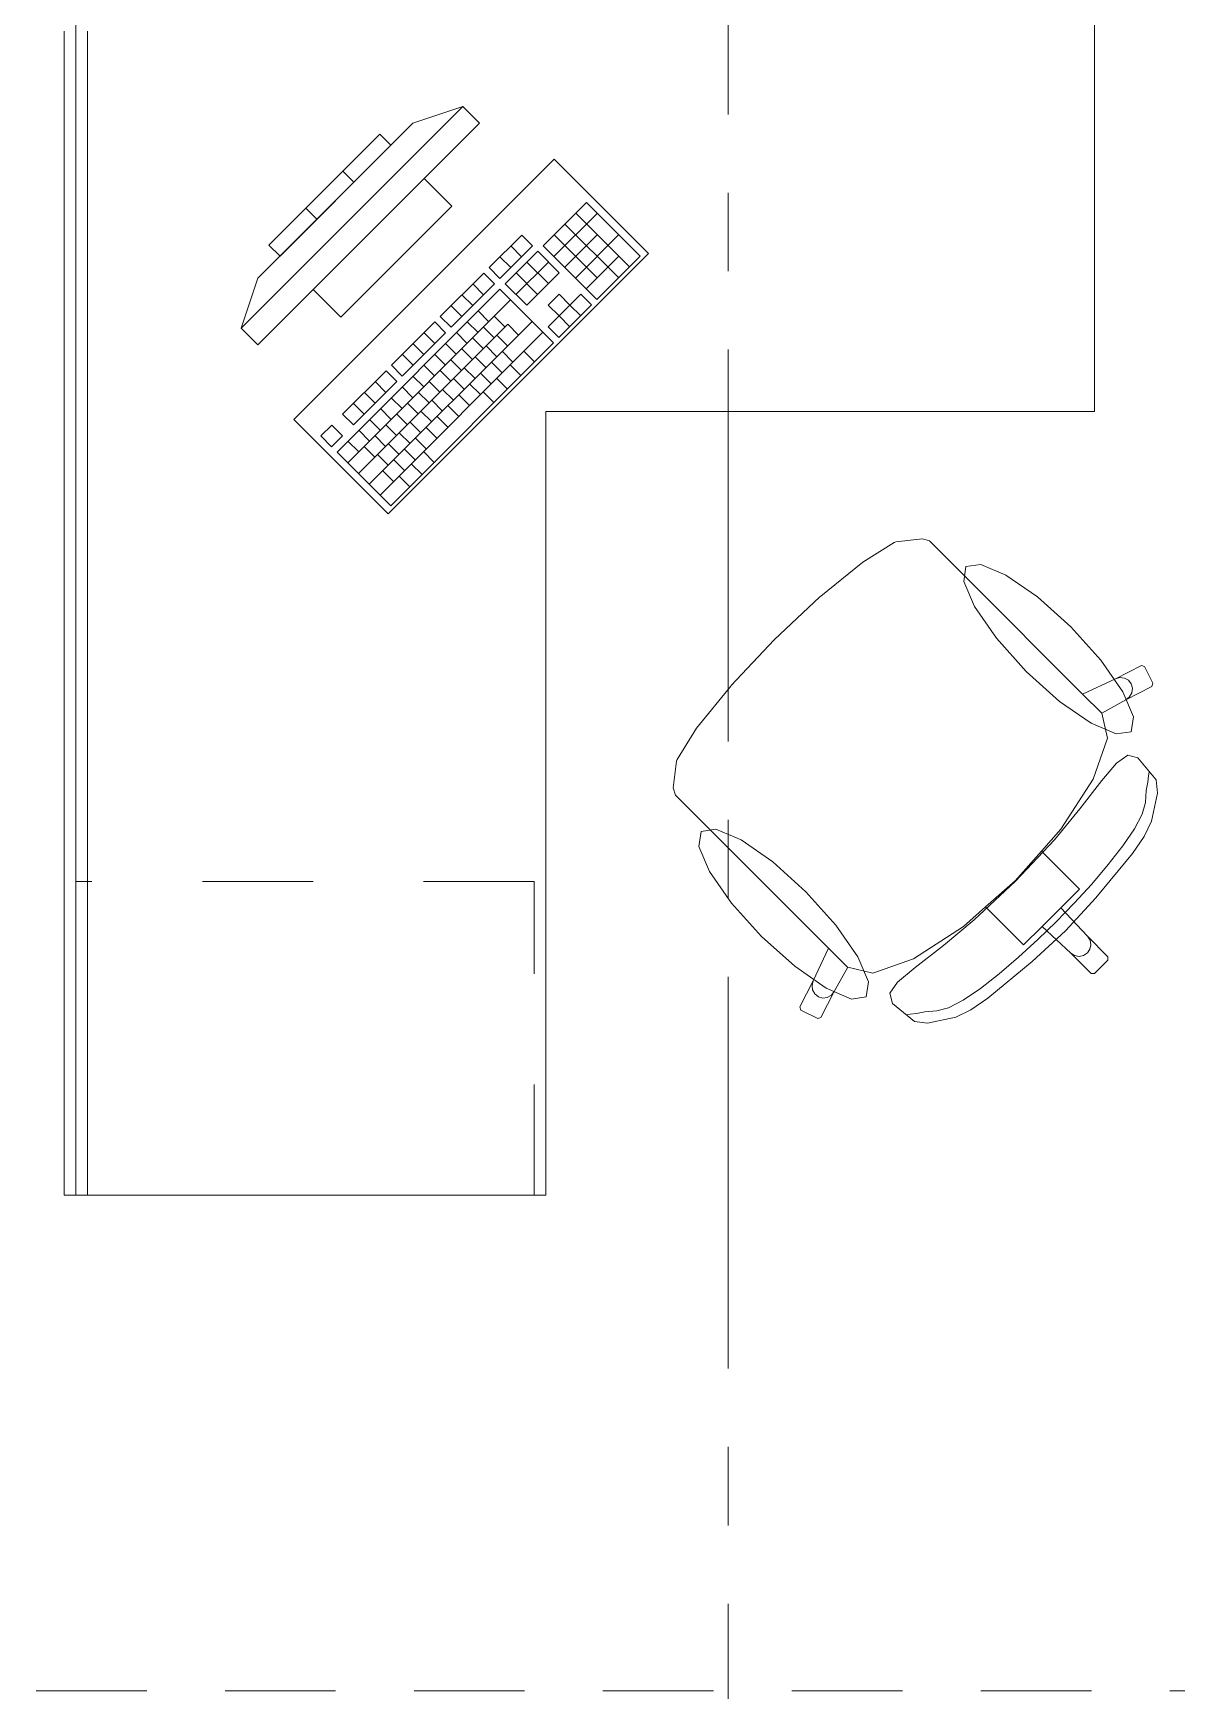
# Model space of a CAD drawing. Header units: inches. Extents: x -38 to 5698, y -33 to 92.
# Drawn here: x 297.683 to 299.142, y 7.7 to 9.815 of the extents above; entities that cross this region are included whole.
import ezdxf

# ---------------------------------------------------------------- set-up
doc = ezdxf.new("R2010")
doc.units = ezdxf.units.IN
doc.header["$MEASUREMENT"] = 0
for name, pattern in [('Hidden Line', [0.195611, 0.141111, -0.0545]), ('Punto & Raya', [0.65, 0.5, -0.075, 0, -0.075]), ('Rayas', [0.282222, 0.141111, -0.141111])]:
    doc.linetypes.add(name, pattern=pattern)
for name, color, linetype in [('08 _ STR _ EXT _ 09 Vigas', 7, 'Continuous'), ('Interior - Mobiliario', 7, 'Continuous'), ('Marcador - Secciones', 251, 'Continuous'), ('Notas - Etiquetas', 251, 'Continuous')]:
    doc.layers.add(name, color=color, linetype=linetype)
doc.dimstyles.new('Estilo_Generado__8', dxfattribs={"dimtxt": 0.18, "dimasz": 0.0912, "dimexe": 0.18, "dimexo": 0.0625, "dimgap": 0, "dimtad": 0, "dimtih": 1, "dimtoh": 1, "dimdec": 4, "dimzin": 0, "dimdsep": 46, "dimcen": 0.09, "dimadec": 0, "dimazin": 0, "dimtfac": 1, "dimtdec": 4, "dimtmove": 0, "dimatfit": 3, "dimldrblk": 'ARROWHEAD_5', "dimfxl": 1, "dimtolj": 1, "dimtzin": 0, "dimarcsym": 0})

# ---------------------------------------------------------------- blocks, each defined once
blk = doc.blocks.new('ARROWHEAD_5')
at = {"linetype": 'Continuous', "lineweight": 0}
blk.add_hatch(color=0, dxfattribs=at).paths.add_polyline_path([(-1, 0.2679), (0, 0), (-1, -0.2679)])
at = {"color": 0, "linetype": 'Continuous', "lineweight": 0}
blk.add_line((0, 0), (-1, 0), dxfattribs=at)

msp = doc.modelspace()

# ---------------------------------------------------------------- linework, layer by layer
at = {"layer": '08 _ STR _ EXT _ 09 Vigas', "color": 251, "linetype": 'Hidden Line', "lineweight": 13}
msp.add_line((294.07, 7.7), (300.57, 7.7), dxfattribs=at)
at = {"layer": 'Interior - Mobiliario', "color": 175, "linetype": 'Continuous', "lineweight": 13}
for p, q in [((297.7223, 8.3323), (297.7223, 9.8173)), ((297.7523, 9.8173), (297.7523, 8.3323)), ((298.2312, 9.7212), (297.9484, 9.4383)), ((298.2312, 9.7212), (298.1676, 9.7)), ((298.2524, 9.7), (298.2312, 9.7212)), ((297.9696, 9.4171), (298.2524, 9.7)), ((297.9696, 9.502), (298.1676, 9.7)), ((298.1252, 9.6858), (297.9837, 9.5444)), ((298.1393, 9.6717), (298.1252, 9.6858)), ((297.9979, 9.5303), (298.1393, 9.6717)), ((298.1817, 9.6293), (298.0403, 9.4878)), ((298.0922, 9.6245), (298.078, 9.6387)), ((298.2171, 9.5939), (298.1817, 9.6293)), ((298.045, 9.5774), (298.0309, 9.5915)), ((298.0757, 9.4525), (298.2171, 9.5939)), ((298.3892, 9.5989), (298.3338, 9.5435)), ((298.3475, 9.5298), (298.4029, 9.5852)), ((298.4439, 9.5165), (298.3753, 9.585)), ((298.4577, 9.5303), (298.3892, 9.5989)), ((298.4301, 9.5026), (298.3615, 9.5712)), ((297.9837, 9.5444), (297.9979, 9.5303)), ((298.3063, 9.5571), (298.2648, 9.5156)), ((298.2785, 9.5019), (298.32, 9.5434)), ((298.3062, 9.5296), (298.2925, 9.5433)), ((298.32, 9.5434), (298.3063, 9.5571)), ((298.3338, 9.5435), (298.4024, 9.4749)), ((298.4025, 9.5025), (298.3476, 9.5573)), ((298.3612, 9.5161), (298.4028, 9.5576)), ((298.3749, 9.5023), (298.4303, 9.5577)), ((298.2923, 9.5157), (298.2786, 9.5294)), ((298.3269, 9.5366), (298.2853, 9.495)), ((298.299, 9.4813), (298.3406, 9.5228)), ((298.3404, 9.4953), (298.313, 9.5227)), ((298.3543, 9.5091), (298.3269, 9.5366)), ((298.3886, 9.4886), (298.4302, 9.5302)), ((298.4024, 9.4749), (298.4577, 9.5303)), ((297.9484, 9.4383), (297.9696, 9.502)), ((298.2578, 9.5087), (298.2024, 9.4533)), ((298.2715, 9.4949), (298.2578, 9.5087)), ((298.2648, 9.5156), (298.2785, 9.5019)), ((298.3266, 9.4814), (298.2992, 9.5089)), ((298.3128, 9.4676), (298.3543, 9.5091)), ((298.0403, 9.4878), (298.0757, 9.4525)), ((298.2784, 9.4881), (298.0707, 9.2804)), ((298.0844, 9.2667), (298.2921, 9.4744)), ((298.2162, 9.4396), (298.2715, 9.4949)), ((298.2439, 9.4672), (298.2301, 9.481)), ((298.2577, 9.4811), (298.244, 9.4948)), ((298.347, 9.4195), (298.2784, 9.4881)), ((298.2853, 9.495), (298.3128, 9.4676)), ((298.3542, 9.4816), (298.3403, 9.4677)), ((298.3679, 9.4679), (298.3542, 9.4816)), ((298.3817, 9.4817), (298.3679, 9.4679)), ((298.3954, 9.468), (298.3817, 9.4817)), ((298.2024, 9.4533), (298.2162, 9.4396)), ((298.23, 9.4534), (298.2163, 9.4671)), ((298.2644, 9.4467), (298.2507, 9.4604)), ((298.2851, 9.4399), (298.2713, 9.4536)), ((298.354, 9.454), (298.3402, 9.4402)), ((298.3403, 9.4677), (298.354, 9.454)), ((298.3539, 9.4264), (298.3954, 9.468)), ((298.354, 9.454), (298.3679, 9.4679)), ((298.3677, 9.4403), (298.354, 9.454)), ((298.3816, 9.4541), (298.3679, 9.4679)), ((297.9484, 9.4383), (297.9696, 9.4171)), ((298.0981, 9.2529), (298.2885, 9.4434)), ((298.1118, 9.2392), (298.3195, 9.4469)), ((298.1255, 9.2255), (298.3333, 9.4332)), ((298.1955, 9.4463), (298.1401, 9.391)), ((298.1538, 9.3772), (298.2092, 9.4326)), ((298.1954, 9.4188), (298.1817, 9.4325)), ((298.2092, 9.4326), (298.1955, 9.4463)), ((298.2367, 9.419), (298.223, 9.4327)), ((298.2506, 9.4328), (298.2369, 9.4465)), ((298.2712, 9.426), (298.2575, 9.4398)), ((298.3022, 9.4296), (298.2885, 9.4434)), ((298.3402, 9.4402), (298.3539, 9.4264)), ((298.1393, 9.2118), (298.347, 9.4195)), ((298.1815, 9.4049), (298.1678, 9.4186)), ((298.2229, 9.4051), (298.2092, 9.4189)), ((298.2435, 9.3983), (298.2298, 9.4121)), ((298.2574, 9.4122), (298.2436, 9.4259)), ((298.2745, 9.4019), (298.2608, 9.4157)), ((298.2884, 9.4158), (298.2747, 9.4295)), ((298.1401, 9.391), (298.1538, 9.3772)), ((298.1677, 9.3911), (298.154, 9.4048)), ((298.1952, 9.3774), (298.1815, 9.3912)), ((298.209, 9.3913), (298.1953, 9.405)), ((298.2297, 9.3845), (298.216, 9.3982)), ((298.2607, 9.3881), (298.247, 9.4018)), ((298.2813, 9.3813), (298.2676, 9.395)), ((298.2952, 9.3952), (298.2815, 9.4089)), ((298.3054, 9.378), (298.2917, 9.3917)), ((298.3227, 9.3953), (298.309, 9.409)), ((298.1332, 9.384), (298.0778, 9.3286)), ((298.0915, 9.3149), (298.1469, 9.3703)), ((298.1331, 9.3565), (298.1194, 9.3702)), ((298.1469, 9.3703), (298.1332, 9.384)), ((298.1813, 9.3636), (298.1676, 9.3773)), ((298.202, 9.3568), (298.1883, 9.3705)), ((298.2158, 9.3707), (298.2021, 9.3844)), ((298.233, 9.3604), (298.2193, 9.3741)), ((298.2468, 9.3742), (298.2331, 9.388)), ((298.2675, 9.3675), (298.2538, 9.3812)), ((298.2881, 9.3607), (298.2744, 9.3744)), ((298.1192, 9.3426), (298.1055, 9.3563)), ((298.1536, 9.3359), (298.1399, 9.3496)), ((298.1675, 9.3497), (298.1538, 9.3635)), ((298.1881, 9.343), (298.1744, 9.3567)), ((298.2191, 9.3466), (298.2054, 9.3603)), ((298.2398, 9.3398), (298.2261, 9.3535)), ((298.2536, 9.3536), (298.2399, 9.3673)), ((298.2708, 9.3434), (298.2571, 9.3571)), ((298.0778, 9.3286), (298.0915, 9.3149)), ((298.1054, 9.3288), (298.0917, 9.3425)), ((298.1398, 9.3221), (298.1261, 9.3358)), ((298.1604, 9.3153), (298.1467, 9.329)), ((298.1743, 9.3291), (298.1606, 9.3428)), ((298.1915, 9.3189), (298.1777, 9.3326)), ((298.2053, 9.3327), (298.1916, 9.3464)), ((298.2259, 9.3259), (298.2122, 9.3396)), ((298.064, 9.3148), (298.0501, 9.3009)), ((298.0777, 9.3011), (298.064, 9.3148)), ((298.1121, 9.2944), (298.0984, 9.3081)), ((298.1259, 9.3082), (298.1122, 9.3219)), ((298.1466, 9.3014), (298.1329, 9.3151)), ((298.1776, 9.305), (298.1639, 9.3187)), ((298.1982, 9.2982), (298.1845, 9.3119)), ((298.2121, 9.3121), (298.1984, 9.3258)), ((298.0501, 9.3009), (298.0638, 9.2872)), ((298.0638, 9.2872), (298.0777, 9.3011)), ((298.0983, 9.2805), (298.0845, 9.2942)), ((298.1189, 9.2737), (298.1052, 9.2874)), ((298.1327, 9.2876), (298.119, 9.3013)), ((298.1499, 9.2773), (298.1362, 9.291)), ((298.1638, 9.2912), (298.15, 9.3049)), ((298.1705, 9.2705), (298.1568, 9.2842)), ((298.1844, 9.2844), (298.1707, 9.2981)), ((298.0707, 9.2804), (298.1393, 9.2118)), ((298.1361, 9.2635), (298.1223, 9.2772)), ((298.1567, 9.2567), (298.143, 9.2704)), ((298.1791, 9.2516), (298.1654, 9.2653)), ((298.1946, 9.2672), (298.1809, 9.2809)), ((298.1429, 9.2428), (298.1291, 9.2565)), ((298.1635, 9.236), (298.1498, 9.2498)), ((298.7415, 9.14), (298.7816, 9.1649)), ((298.7816, 9.1649), (298.7837, 9.1658)), ((298.7837, 9.1658), (298.8176, 9.1698)), ((298.8176, 9.1698), (298.8269, 9.1669)), ((298.8269, 9.1669), (298.8489, 9.1449)), ((298.6879, 9.0964), (298.7415, 9.14)), ((298.8489, 9.1449), (298.8744, 9.1194)), ((298.8744, 9.1194), (299.0222, 8.9716)), ((298.6287, 9.0409), (298.687, 9.0957)), ((298.687, 9.0957), (298.6879, 9.0964)), ((298.6287, 9.0409), (298.5738, 8.9825)), ((299.0222, 8.9716), (299.064, 8.9912)), ((299.064, 8.9912), (299.0971, 9.0081)), ((299.064, 8.9912), (299.0696, 8.9928)), ((299.0696, 8.9928), (299.0755, 8.9921)), ((299.0755, 8.9921), (299.0806, 8.9893)), ((299.0806, 8.9893), (299.0842, 8.9847)), ((299.0971, 9.0081), (299.1011, 9.0068)), ((299.1011, 9.0068), (299.1119, 8.9855)), ((298.5732, 8.9817), (298.5296, 8.928)), ((298.5738, 8.9825), (298.5732, 8.9817)), ((299.0465, 8.9473), (299.0222, 8.9716)), ((299.1106, 8.9814), (299.0775, 8.9644)), ((299.0821, 8.9681), (299.0775, 8.9644)), ((299.085, 8.9732), (299.0821, 8.9681)), ((299.0842, 8.9847), (299.0857, 8.979)), ((299.0857, 8.979), (299.085, 8.9732)), ((299.1119, 8.9855), (299.1106, 8.9814)), ((299.0775, 8.9644), (299.0465, 8.9471)), ((299.0465, 8.9473), (299.0465, 8.9471)), ((299.0465, 8.9471), (299.0539, 8.9152)), ((298.5296, 8.928), (298.5047, 8.888)), ((299.0539, 8.9152), (299.0356, 8.8632)), ((298.5038, 8.8859), (298.4998, 8.8519)), ((298.5047, 8.888), (298.5038, 8.8859)), ((299.0467, 8.8612), (299.0654, 8.8834)), ((299.0654, 8.8834), (299.0797, 8.8935)), ((299.0797, 8.8935), (299.0926, 8.8901)), ((299.0926, 8.8901), (299.1158, 8.8622)), ((299.0356, 8.8632), (298.9943, 8.7994)), ((299.0188, 8.825), (299.0467, 8.8612)), ((299.1054, 8.8594), (299.1061, 8.8675)), ((299.1061, 8.8675), (299.1069, 8.872)), ((299.1158, 8.8622), (299.1177, 8.8454)), ((298.4998, 8.8519), (298.5027, 8.8426)), ((298.5027, 8.8426), (298.5246, 8.8207)), ((299.1022, 8.8333), (299.1033, 8.8487)), ((299.1033, 8.8487), (299.1054, 8.8594)), ((299.1177, 8.8454), (299.1099, 8.8093)), ((298.5246, 8.8207), (298.5501, 8.7952)), ((298.9861, 8.7857), (299.0188, 8.825)), ((299.0983, 8.8185), (299.1022, 8.8333)), ((298.9943, 8.7994), (298.9695, 8.7712)), ((299.0735, 8.7779), (299.0883, 8.7997)), ((299.0883, 8.7997), (299.0983, 8.8185)), ((299.1099, 8.8093), (299.1009, 8.7901)), ((298.5501, 8.7952), (298.698, 8.6473)), ((298.9366, 8.7329), (298.9861, 8.7857)), ((299.0549, 8.754), (299.0735, 8.7779)), ((299.1009, 8.7901), (299.086, 8.7684)), ((298.9695, 8.7712), (298.9362, 8.7334)), ((298.9695, 8.7712), (298.9968, 8.7439)), ((299.086, 8.7684), (299.0392, 8.7117)), ((298.9968, 8.7439), (299.018, 8.7227)), ((299.0337, 8.7293), (299.0549, 8.754)), ((298.9366, 8.7329), (298.8839, 8.6834)), ((298.8983, 8.7001), (298.9362, 8.7334)), ((299.018, 8.7227), (298.9944, 8.6991)), ((299.0112, 8.7047), (299.0337, 8.7293)), ((298.8702, 8.6753), (298.8983, 8.7001)), ((298.8983, 8.7001), (298.9257, 8.6727)), ((298.9944, 8.6991), (298.9824, 8.6871)), ((298.9883, 8.6812), (299.0112, 8.7047)), ((298.9944, 8.6991), (299.0284, 8.6626)), ((299.0392, 8.7117), (299.0001, 8.6695)), ((298.8063, 8.6339), (298.8702, 8.6753)), ((298.8839, 8.6834), (298.8446, 8.6507)), ((298.9257, 8.6727), (298.9468, 8.6516)), ((298.9468, 8.6516), (298.9705, 8.6752)), ((298.9883, 8.6812), (298.9649, 8.6584)), ((298.9705, 8.6752), (298.9824, 8.6871)), ((298.9705, 8.6752), (299.007, 8.6412)), ((298.8446, 8.6507), (298.8084, 8.6228)), ((298.9649, 8.6584), (298.9403, 8.6358)), ((298.9579, 8.6304), (299.0001, 8.6695)), ((299.0284, 8.6626), (299.0316, 8.6577)), ((299.0284, 8.6626), (299.0544, 8.6365)), ((299.0327, 8.6519), (299.0315, 8.6462)), ((299.0316, 8.6577), (299.0327, 8.6519)), ((298.698, 8.6473), (298.6784, 8.6056)), ((298.7222, 8.6231), (298.698, 8.6473)), ((298.7544, 8.6156), (298.8063, 8.6339)), ((298.9012, 8.5835), (298.9579, 8.6304)), ((298.9403, 8.6358), (298.9155, 8.6147)), ((299.007, 8.6412), (299.0119, 8.638)), ((299.007, 8.6412), (299.0331, 8.6151)), ((299.0119, 8.638), (299.0176, 8.6369)), ((299.0176, 8.6369), (299.0234, 8.638)), ((299.0234, 8.638), (299.0283, 8.6413)), ((299.0315, 8.6462), (299.0283, 8.6413)), ((299.0544, 8.6322), (299.0459, 8.6237)), ((299.0544, 8.6365), (299.0544, 8.6322)), ((298.7051, 8.592), (298.7224, 8.6231)), ((298.7222, 8.6231), (298.7224, 8.6231)), ((298.7224, 8.6231), (298.7544, 8.6156)), ((298.8084, 8.6228), (298.7861, 8.6042)), ((298.9155, 8.6147), (298.8917, 8.5961)), ((299.0331, 8.6151), (299.0373, 8.6151)), ((299.0373, 8.6151), (299.0459, 8.6237)), ((298.6784, 8.6056), (298.6614, 8.5725)), ((298.6784, 8.6056), (298.6768, 8.5999)), ((298.6768, 8.5999), (298.6774, 8.5941)), ((298.6774, 8.5941), (298.6803, 8.589)), ((298.6803, 8.589), (298.6849, 8.5854)), ((298.6881, 8.5589), (298.7051, 8.592)), ((298.6963, 8.5845), (298.7015, 8.5874)), ((298.7015, 8.5874), (298.7051, 8.592)), ((298.7861, 8.6042), (298.7761, 8.5899)), ((298.7761, 8.5899), (298.7795, 8.577)), ((298.8917, 8.5961), (298.8699, 8.5812)), ((298.6614, 8.5725), (298.6627, 8.5684)), ((298.6627, 8.5684), (298.6841, 8.5576)), ((298.6849, 8.5854), (298.6905, 8.5838)), ((298.6905, 8.5838), (298.6963, 8.5845)), ((298.7795, 8.577), (298.8074, 8.5538)), ((298.8209, 8.5662), (298.8101, 8.5642)), ((298.8363, 8.5674), (298.8209, 8.5662)), ((298.851, 8.5713), (298.8363, 8.5674)), ((298.8699, 8.5812), (298.851, 8.5713)), ((298.8603, 8.5596), (298.8795, 8.5686)), ((298.8795, 8.5686), (298.9012, 8.5835)), ((298.6841, 8.5576), (298.6881, 8.5589)), ((298.8021, 8.5634), (298.7976, 8.5626)), ((298.8101, 8.5642), (298.8021, 8.5634)), ((298.8074, 8.5538), (298.8241, 8.5519)), ((298.8241, 8.5519), (298.8603, 8.5596)), ((297.7523, 8.3323), (297.7223, 8.3323))]:
    msp.add_line(p, q, dxfattribs=at)
at = {"layer": 'Interior - Mobiliario', "color": 175, "linetype": 'Rayas', "lineweight": 13}
for p, q in [((298.3223, 8.7323), (297.7373, 8.7323)), ((298.3223, 8.3323), (298.3223, 8.7323))]:
    msp.add_line(p, q, dxfattribs=at)
at = {"layer": 'Interior - Mobiliario', "color": 175, "linetype": 'Continuous', "lineweight": 13, "flags": 128}
for points in [[(297.7373, 9.8323), (297.7373, 8.3323), (298.3373, 8.3323), (298.3373, 9.3323), (299.0373, 9.3323), (299.0373, 9.8323)], [(298.0156, 9.3217), (298.1358, 9.2015), (298.4681, 9.5338), (298.3479, 9.654)], [(299.0071, 9.0574), (299.0453, 9.0149), (299.0733, 8.9745), (299.0869, 8.9424), (299.084, 8.9235), (299.0651, 8.9207), (299.033, 8.9343), (298.9927, 8.9623), (298.9502, 9.0004), (298.9121, 9.0429), (298.884, 9.0833), (298.8704, 9.1153), (298.8733, 9.1343), (298.8922, 9.1371), (298.9243, 9.1235), (298.9646, 9.0955)], [(298.6122, 8.6624), (298.6547, 8.6243), (298.695, 8.5963), (298.7271, 8.5826), (298.746, 8.5855), (298.7489, 8.6044), (298.7353, 8.6365), (298.7073, 8.6769), (298.6691, 8.7193), (298.6266, 8.7575), (298.5863, 8.7855), (298.5542, 8.7991), (298.5353, 8.7963), (298.5324, 8.7773), (298.546, 8.7453), (298.574, 8.7049)]]:
    msp.add_lwpolyline(points, close=True, dxfattribs=at)
at = {"layer": 'Marcador - Secciones', "color": 251, "linetype": 'Punto & Raya', "lineweight": 13}
msp.add_line((298.57, 46.2111), (298.57, 0.8878), dxfattribs=at)

# ---------------------------------------------------------------- leaders
at = {"layer": 'Notas - Etiquetas', "color": 8, "linetype": 'Continuous', "lineweight": 13, "annotation_type": 0, "has_hookline": 1, "hookline_direction": 1, "text_width": 1.0171}
msp.add_leader([(300.5213, 7.85), (300.5213, 7.9917), (299.3668, 7.9917)], dimstyle='Estilo_Generado__8', dxfattribs=at)

doc.saveas('drawing.dxf')
